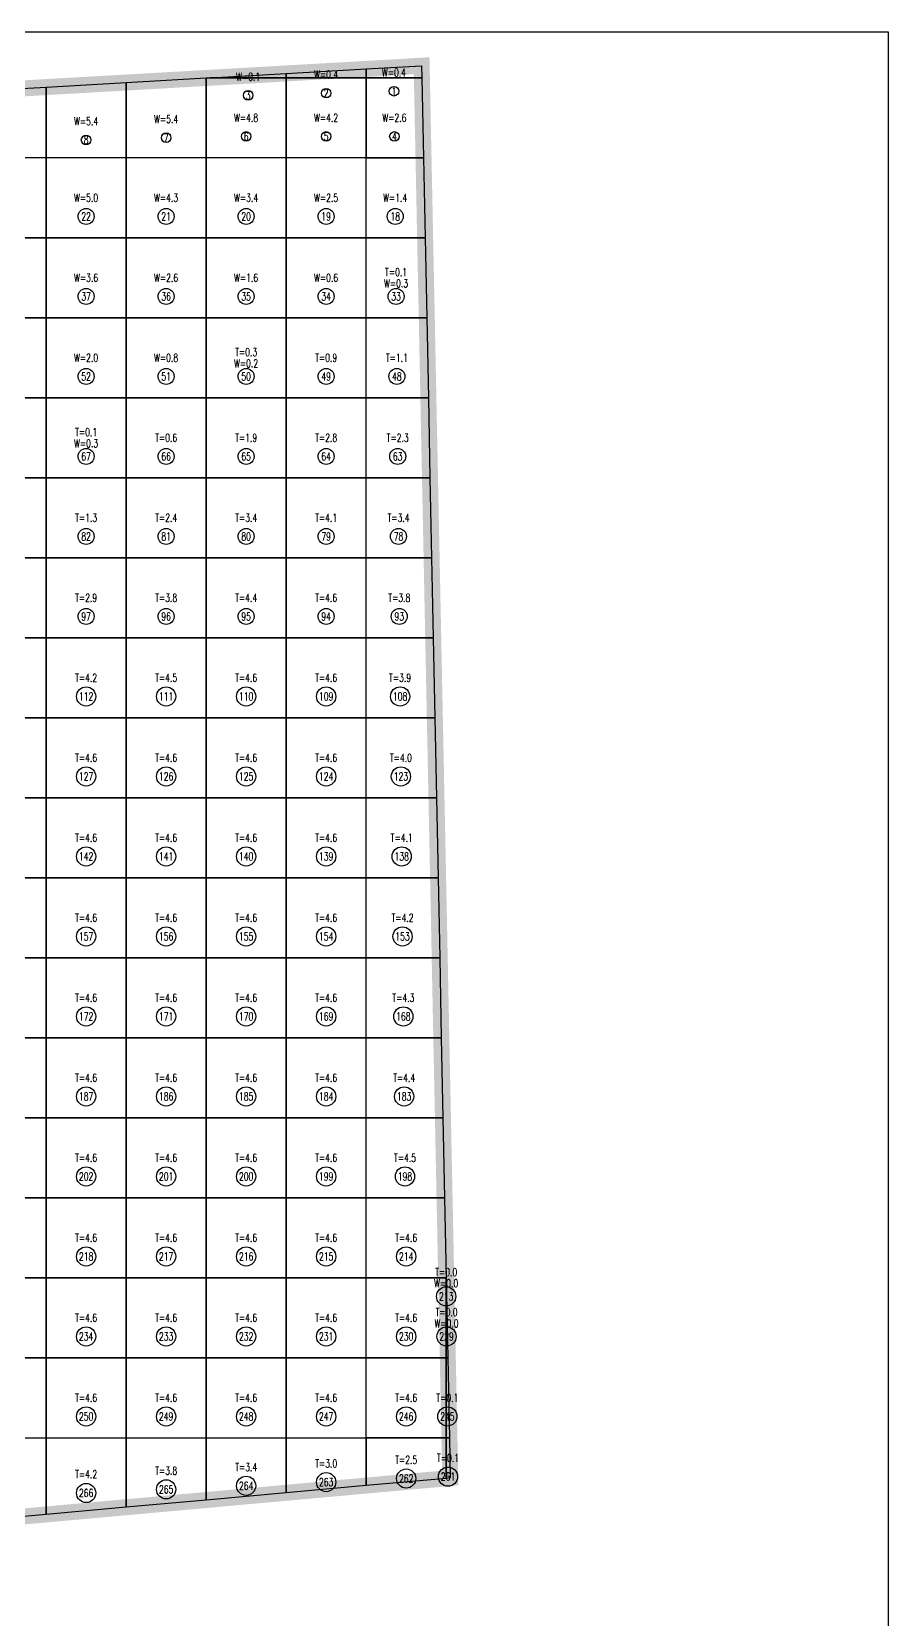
# Model space of a CAD drawing. Extents: x 4283 to 40403, y 1134 to 1764.
# Drawn here: x 10038.5 to 10092, y 1574.9 to 1674.1 of the extents above; entities that cross this region are included whole.
import ezdxf
from ezdxf.enums import TextEntityAlignment as Align

# ---------------------------------------------------------------- set-up
doc = ezdxf.new("R2010")
doc.units = 0
for name, color, linetype in [('tdz_10-3方格网', 2, 'Continuous'), ('tdz_10-3方格网计算', 7, 'Continuous'), ('tdz_土方计算图', 7, 'Continuous'), ('tdz_格田', 6, 'Continuous')]:
    doc.layers.add(name, color=color, linetype=linetype)
doc.styles.add('GLandNum', font='txt_____.ttf', dxfattribs={"width": 0.7, "height": 0.5})

msp = doc.modelspace()

# ---------------------------------------------------------------- linework, layer by layer
at = {"layer": 'tdz_10-3方格网', "linetype": 'Continuous'}
for points in [[(10062.848, 1671.217, 3394.351), (10059.364, 1671.217, 3394.373), (10059.364, 1671.771, 3394.374), (10062.832, 1671.968, 3394.36)], [(10044.364, 1670.918, 3394.429), (10044.364, 1666.217, 3394.41), (10039.364, 1666.217, 3394.412), (10039.364, 1670.634, 3394.427)], [(10049.364, 1671.202, 3394.413), (10049.364, 1666.217, 3394.372), (10044.364, 1666.217, 3394.41), (10044.364, 1670.918, 3394.429)], [(10049.619, 1671.217, 3394.412), (10054.364, 1671.217, 3394.393), (10054.364, 1666.217, 3394.337), (10049.364, 1666.217, 3394.372), (10049.364, 1671.202, 3394.413)], [(10054.364, 1671.487, 3394.393), (10054.364, 1671.217, 3394.393), (10049.619, 1671.217, 3394.412)], [(10059.364, 1671.771, 3394.374), (10059.364, 1671.217, 3394.373), (10054.364, 1671.217, 3394.393), (10054.364, 1671.487, 3394.393)], [(10054.364, 1666.217, 3394.337), (10054.364, 1671.217, 3394.393), (10059.364, 1671.217, 3394.373), (10059.364, 1666.217, 3394.301)], [(10059.364, 1671.217, 3394.373), (10062.848, 1671.217, 3394.351), (10062.949, 1666.217, 3394.288), (10059.364, 1666.217, 3394.301)], [(10039.364, 1670.634, 3394.427), (10039.364, 1666.217, 3394.412), (10034.364, 1666.217, 3394.41), (10034.364, 1670.35, 3394.425)], [(10034.364, 1666.217, 3394.41), (10034.364, 1661.217, 3394.374), (10039.364, 1661.217, 3394.376), (10039.364, 1666.217, 3394.412)], [(10039.364, 1666.217, 3394.412), (10039.364, 1661.217, 3394.376), (10044.364, 1661.217, 3394.345), (10044.364, 1666.217, 3394.41)], [(10044.364, 1666.217, 3394.41), (10044.364, 1661.217, 3394.345), (10049.364, 1661.217, 3394.3), (10049.364, 1666.217, 3394.372)], [(10049.364, 1666.217, 3394.372), (10049.364, 1661.217, 3394.3), (10054.364, 1661.217, 3394.265), (10054.364, 1666.217, 3394.337)], [(10054.364, 1666.217, 3394.337), (10054.364, 1661.217, 3394.265), (10059.364, 1661.217, 3394.229), (10059.364, 1666.217, 3394.301)], [(10059.364, 1666.217, 3394.301), (10062.949, 1666.217, 3394.288), (10063.05, 1661.217, 3394.226), (10059.364, 1661.217, 3394.229)], [(10034.364, 1661.217, 3394.374), (10034.364, 1656.217, 3394.338), (10039.364, 1656.217, 3394.314), (10039.364, 1661.217, 3394.376)], [(10039.364, 1661.217, 3394.376), (10039.364, 1656.217, 3394.314), (10044.364, 1656.217, 3394.279), (10044.364, 1661.217, 3394.345)], [(10044.364, 1661.217, 3394.345), (10044.364, 1656.217, 3394.279), (10049.364, 1656.217, 3394.232), (10049.364, 1661.217, 3394.3)], [(10049.364, 1661.217, 3394.3), (10049.364, 1656.217, 3394.232), (10054.364, 1656.217, 3394.193), (10054.364, 1661.217, 3394.265)], [(10054.364, 1661.217, 3394.265), (10054.364, 1656.217, 3394.193), (10059.364, 1656.217, 3394.158), (10059.364, 1661.217, 3394.229)], [(10059.364, 1661.217, 3394.229), (10063.05, 1661.217, 3394.226), (10063.151, 1656.217, 3394.164), (10059.364, 1656.217, 3394.158)], [(10034.364, 1656.217, 3394.338), (10034.364, 1651.217, 3394.283), (10039.364, 1651.217, 3394.249), (10039.364, 1656.217, 3394.314)], [(10039.364, 1656.217, 3394.314), (10039.364, 1651.217, 3394.249), (10044.364, 1651.217, 3394.212), (10044.364, 1656.217, 3394.279)], [(10044.364, 1656.217, 3394.279), (10044.364, 1651.217, 3394.212), (10049.364, 1651.217, 3394.166), (10049.364, 1656.217, 3394.232)], [(10049.364, 1656.217, 3394.232), (10049.364, 1651.217, 3394.166), (10054.364, 1651.217, 3394.121), (10054.364, 1656.217, 3394.193)], [(10054.364, 1656.217, 3394.193), (10054.364, 1651.217, 3394.121), (10059.364, 1651.217, 3394.092), (10059.364, 1656.217, 3394.158)], [(10059.364, 1656.217, 3394.158), (10063.151, 1656.217, 3394.164), (10063.252, 1651.217, 3394.102), (10059.364, 1651.217, 3394.092)], [(10034.364, 1651.217, 3394.283), (10034.364, 1646.217, 3394.218), (10039.364, 1646.217, 3394.184), (10039.364, 1651.217, 3394.249)], [(10039.364, 1651.217, 3394.249), (10039.364, 1646.217, 3394.184), (10044.364, 1646.217, 3394.146), (10044.364, 1651.217, 3394.212)], [(10044.364, 1651.217, 3394.212), (10044.364, 1646.217, 3394.146), (10049.364, 1646.217, 3394.099), (10049.364, 1651.217, 3394.166)], [(10049.364, 1651.217, 3394.166), (10049.364, 1646.217, 3394.099), (10054.364, 1646.217, 3394.053), (10054.364, 1651.217, 3394.121)], [(10054.364, 1651.217, 3394.121), (10054.364, 1646.217, 3394.053), (10059.364, 1646.217, 3394.03), (10059.364, 1651.217, 3394.092)], [(10059.364, 1651.217, 3394.092), (10063.252, 1651.217, 3394.102), (10063.353, 1646.217, 3394.04), (10059.364, 1646.217, 3394.03)], [(10034.364, 1646.217, 3394.218), (10034.364, 1641.217, 3394.154), (10039.364, 1641.217, 3394.119), (10039.364, 1646.217, 3394.184)], [(10039.364, 1646.217, 3394.184), (10039.364, 1641.217, 3394.119), (10044.364, 1641.217, 3394.079), (10044.364, 1646.217, 3394.146)], [(10044.364, 1646.217, 3394.146), (10044.364, 1641.217, 3394.079), (10049.364, 1641.217, 3394.033), (10049.364, 1646.217, 3394.099)], [(10049.364, 1646.217, 3394.099), (10049.364, 1641.217, 3394.033), (10054.364, 1641.217, 3394), (10054.364, 1646.217, 3394.053)], [(10054.364, 1646.217, 3394.053), (10054.364, 1641.217, 3394), (10059.364, 1641.217, 3394), (10059.364, 1646.217, 3394.03)], [(10059.364, 1646.217, 3394.03), (10063.353, 1646.217, 3394.04), (10063.454, 1641.217, 3394), (10059.364, 1641.217, 3394)], [(10034.364, 1641.217, 3394.154), (10034.364, 1636.217, 3394.089), (10039.364, 1636.217, 3394.054), (10039.364, 1641.217, 3394.119)], [(10039.364, 1641.217, 3394.119), (10039.364, 1636.217, 3394.054), (10044.364, 1636.217, 3394.013), (10044.364, 1641.217, 3394.079)], [(10044.364, 1641.217, 3394.079), (10044.364, 1636.217, 3394.013), (10049.364, 1636.217, 3394), (10049.364, 1641.217, 3394.033)], [(10049.364, 1641.217, 3394.033), (10049.364, 1636.217, 3394), (10054.364, 1636.217, 3394), (10054.364, 1641.217, 3394)], [(10054.364, 1641.217, 3394), (10054.364, 1636.217, 3394), (10059.364, 1636.217, 3394), (10059.364, 1641.217, 3394)], [(10059.364, 1641.217, 3394), (10063.454, 1641.217, 3394), (10063.555, 1636.217, 3394), (10059.364, 1636.217, 3394)], [(10034.364, 1636.217, 3394.089), (10034.364, 1631.217, 3394.029), (10039.364, 1631.217, 3394), (10039.364, 1636.217, 3394.054)], [(10039.364, 1636.217, 3394.054), (10039.364, 1631.217, 3394), (10044.364, 1631.217, 3394), (10044.364, 1636.217, 3394.013)], [(10044.364, 1636.217, 3394.013), (10044.364, 1631.217, 3394), (10049.364, 1631.217, 3394), (10049.364, 1636.217, 3394)], [(10049.364, 1636.217, 3394), (10049.364, 1631.217, 3394), (10054.364, 1631.217, 3394), (10054.364, 1636.217, 3394)], [(10054.364, 1636.217, 3394), (10054.364, 1631.217, 3394), (10059.364, 1631.217, 3394), (10059.364, 1636.217, 3394)], [(10059.364, 1636.217, 3394), (10063.555, 1636.217, 3394), (10063.656, 1631.217, 3394), (10059.364, 1631.217, 3394)], [(10034.364, 1631.217, 3394.029), (10034.364, 1626.217, 3394), (10039.364, 1626.217, 3394), (10039.364, 1631.217, 3394)], [(10039.364, 1631.217, 3394), (10039.364, 1626.217, 3394), (10044.364, 1626.217, 3394), (10044.364, 1631.217, 3394)], [(10044.364, 1631.217, 3394), (10044.364, 1626.217, 3394), (10049.364, 1626.217, 3394), (10049.364, 1631.217, 3394)], [(10049.364, 1631.217, 3394), (10049.364, 1626.217, 3394), (10054.364, 1626.217, 3394), (10054.364, 1631.217, 3394)], [(10054.364, 1631.217, 3394), (10054.364, 1626.217, 3394), (10059.364, 1626.217, 3394), (10059.364, 1631.217, 3394)], [(10059.364, 1631.217, 3394), (10063.656, 1631.217, 3394), (10063.757, 1626.217, 3394), (10059.364, 1626.217, 3394)], [(10034.364, 1626.217, 3394), (10034.364, 1621.217, 3394), (10039.364, 1621.217, 3394), (10039.364, 1626.217, 3394)], [(10039.364, 1626.217, 3394), (10039.364, 1621.217, 3394), (10044.364, 1621.217, 3394), (10044.364, 1626.217, 3394)], [(10044.364, 1626.217, 3394), (10044.364, 1621.217, 3394), (10049.364, 1621.217, 3394), (10049.364, 1626.217, 3394)], [(10049.364, 1626.217, 3394), (10049.364, 1621.217, 3394), (10054.364, 1621.217, 3394), (10054.364, 1626.217, 3394)], [(10054.364, 1626.217, 3394), (10054.364, 1621.217, 3394), (10059.364, 1621.217, 3394), (10059.364, 1626.217, 3394)], [(10059.364, 1626.217, 3394), (10063.757, 1626.217, 3394), (10063.858, 1621.217, 3394), (10059.364, 1621.217, 3394)], [(10034.364, 1621.217, 3394), (10034.364, 1616.217, 3394), (10039.364, 1616.217, 3394), (10039.364, 1621.217, 3394)], [(10039.364, 1621.217, 3394), (10039.364, 1616.217, 3394), (10044.364, 1616.217, 3394), (10044.364, 1621.217, 3394)], [(10044.364, 1621.217, 3394), (10044.364, 1616.217, 3394), (10049.364, 1616.217, 3394), (10049.364, 1621.217, 3394)], [(10049.364, 1621.217, 3394), (10049.364, 1616.217, 3394), (10054.364, 1616.217, 3394), (10054.364, 1621.217, 3394)], [(10054.364, 1621.217, 3394), (10054.364, 1616.217, 3394), (10059.364, 1616.217, 3394), (10059.364, 1621.217, 3394)], [(10059.364, 1621.217, 3394), (10063.858, 1621.217, 3394), (10063.959, 1616.217, 3394), (10059.364, 1616.217, 3394)], [(10034.364, 1616.217, 3394), (10034.364, 1611.217, 3394), (10039.364, 1611.217, 3394), (10039.364, 1616.217, 3394)], [(10039.364, 1616.217, 3394), (10039.364, 1611.217, 3394), (10044.364, 1611.217, 3394), (10044.364, 1616.217, 3394)], [(10044.364, 1616.217, 3394), (10044.364, 1611.217, 3394), (10049.364, 1611.217, 3394), (10049.364, 1616.217, 3394)], [(10049.364, 1616.217, 3394), (10049.364, 1611.217, 3394), (10054.364, 1611.217, 3394), (10054.364, 1616.217, 3394)], [(10054.364, 1616.217, 3394), (10054.364, 1611.217, 3394), (10059.364, 1611.217, 3394), (10059.364, 1616.217, 3394)], [(10059.364, 1616.217, 3394), (10063.959, 1616.217, 3394), (10064.06, 1611.217, 3394), (10059.364, 1611.217, 3394)], [(10034.364, 1611.217, 3394), (10034.364, 1606.217, 3394), (10039.364, 1606.217, 3394), (10039.364, 1611.217, 3394)], [(10039.364, 1611.217, 3394), (10039.364, 1606.217, 3394), (10044.364, 1606.217, 3394), (10044.364, 1611.217, 3394)], [(10044.364, 1611.217, 3394), (10044.364, 1606.217, 3394), (10049.364, 1606.217, 3394), (10049.364, 1611.217, 3394)], [(10049.364, 1611.217, 3394), (10049.364, 1606.217, 3394), (10054.364, 1606.217, 3394), (10054.364, 1611.217, 3394)], [(10054.364, 1611.217, 3394), (10054.364, 1606.217, 3394), (10059.364, 1606.217, 3394), (10059.364, 1611.217, 3394)], [(10059.364, 1611.217, 3394), (10064.06, 1611.217, 3394), (10064.162, 1606.217, 3394), (10059.364, 1606.217, 3394)], [(10034.364, 1606.217, 3394), (10034.364, 1601.217, 3394), (10039.364, 1601.217, 3394), (10039.364, 1606.217, 3394)], [(10039.364, 1606.217, 3394), (10039.364, 1601.217, 3394), (10044.364, 1601.217, 3394), (10044.364, 1606.217, 3394)], [(10044.364, 1606.217, 3394), (10044.364, 1601.217, 3394), (10049.364, 1601.217, 3394), (10049.364, 1606.217, 3394)], [(10049.364, 1606.217, 3394), (10049.364, 1601.217, 3394), (10054.364, 1601.217, 3394), (10054.364, 1606.217, 3394)], [(10054.364, 1606.217, 3394), (10054.364, 1601.217, 3394), (10059.364, 1601.217, 3394), (10059.364, 1606.217, 3394)], [(10059.364, 1606.217, 3394), (10064.162, 1606.217, 3394), (10064.263, 1601.217, 3394), (10059.364, 1601.217, 3394)], [(10034.364, 1601.217, 3394), (10034.364, 1596.217, 3394), (10039.364, 1596.217, 3394), (10039.364, 1601.217, 3394)], [(10039.364, 1601.217, 3394), (10039.364, 1596.217, 3394), (10044.364, 1596.217, 3394), (10044.364, 1601.217, 3394)], [(10044.364, 1601.217, 3394), (10044.364, 1596.217, 3394), (10049.364, 1596.217, 3394), (10049.364, 1601.217, 3394)], [(10049.364, 1601.217, 3394), (10049.364, 1596.217, 3394), (10054.364, 1596.217, 3394), (10054.364, 1601.217, 3394)], [(10054.364, 1601.217, 3394), (10054.364, 1596.217, 3394), (10059.364, 1596.217, 3394), (10059.364, 1601.217, 3394)], [(10064.364, 1596.223, 3394), (10064.364, 1596.217, 3394), (10059.364, 1596.217, 3394), (10059.364, 1601.217, 3394), (10064.263, 1601.217, 3394)], [(10034.364, 1596.217, 3394), (10034.364, 1591.217, 3394), (10039.364, 1591.217, 3394), (10039.364, 1596.217, 3394)], [(10039.364, 1596.217, 3394), (10039.364, 1591.217, 3394), (10044.364, 1591.217, 3394), (10044.364, 1596.217, 3394)], [(10044.364, 1596.217, 3394), (10044.364, 1591.217, 3394), (10049.364, 1591.217, 3394), (10049.364, 1596.217, 3394)], [(10049.364, 1596.217, 3394), (10049.364, 1591.217, 3394), (10054.364, 1591.217, 3394), (10054.364, 1596.217, 3394)], [(10054.364, 1596.217, 3394), (10054.364, 1591.217, 3394), (10059.364, 1591.217, 3394), (10059.364, 1596.217, 3394)], [(10059.364, 1591.217, 3394), (10059.364, 1596.217, 3394), (10064.364, 1596.217, 3394), (10064.364, 1591.217, 3394)], [(10064.364, 1596.217, 3394), (10064.364, 1596.217, 3394), (10064.364, 1596.223, 3394)], [(10064.364, 1596.217, 3394), (10064.364, 1596.217, 3394), (10064.465, 1591.217, 3394), (10064.364, 1591.217, 3394)], [(10034.364, 1591.217, 3394), (10034.364, 1586.217, 3394), (10039.364, 1586.217, 3394), (10039.364, 1591.217, 3394)], [(10039.364, 1591.217, 3394), (10039.364, 1586.217, 3394), (10044.364, 1586.217, 3394), (10044.364, 1591.217, 3394)], [(10044.364, 1591.217, 3394), (10044.364, 1586.217, 3394), (10049.364, 1586.217, 3394), (10049.364, 1591.217, 3394)], [(10049.364, 1591.217, 3394), (10049.364, 1586.217, 3394), (10054.364, 1586.217, 3394), (10054.364, 1591.217, 3394)], [(10054.364, 1591.217, 3394), (10054.364, 1586.217, 3394), (10059.364, 1586.217, 3394), (10059.364, 1591.217, 3394)], [(10059.364, 1586.217, 3394), (10059.364, 1591.217, 3394), (10064.364, 1591.217, 3394), (10064.364, 1586.217, 3394)], [(10064.364, 1591.217, 3394), (10064.465, 1591.217, 3394), (10064.566, 1586.217, 3394), (10064.364, 1586.217, 3394)], [(10037.059, 1581.217, 3394), (10034.364, 1581.217, 3394), (10034.364, 1586.217, 3394), (10039.364, 1586.217, 3394), (10039.364, 1581.425, 3394)], [(10039.364, 1581.425, 3394), (10039.364, 1586.217, 3394), (10044.364, 1586.217, 3394), (10044.364, 1581.876, 3394)], [(10044.364, 1581.876, 3394), (10044.364, 1586.217, 3394), (10049.364, 1586.217, 3394), (10049.364, 1582.327, 3394)], [(10049.364, 1582.327, 3394), (10049.364, 1586.217, 3394), (10054.364, 1586.217, 3394), (10054.364, 1582.778, 3394)], [(10054.364, 1582.778, 3394), (10054.364, 1586.217, 3394), (10059.364, 1586.217, 3394), (10059.364, 1583.229, 3394)], [(10059.364, 1583.229, 3394), (10059.364, 1586.217, 3394), (10064.364, 1586.217, 3394), (10064.364, 1583.68, 3394)], [(10064.364, 1586.217, 3394), (10064.566, 1586.217, 3394), (10064.617, 1583.703, 3394), (10064.364, 1583.68, 3394)]]:
    msp.add_polyline3d(points, close=True, dxfattribs=at)
at = {"layer": 'tdz_10-3方格网计算', "color": 7, "linetype": 'Continuous'}
for centre, radius in [((10051.991, 1670.118), 0.3), ((10056.864, 1670.256), 0.3), ((10061.102, 1670.376), 0.3), ((10041.864, 1667.33), 0.3), ((10046.864, 1667.472), 0.3), ((10051.864, 1667.55), 0.3), ((10056.864, 1667.55), 0.3), ((10061.131, 1667.55), 0.3), ((10041.864, 1662.55), 0.5), ((10046.864, 1662.55), 0.5), ((10051.864, 1662.55), 0.5), ((10056.864, 1662.55), 0.5), ((10061.181, 1662.55), 0.5), ((10041.864, 1657.55), 0.5), ((10046.864, 1657.55), 0.5), ((10051.864, 1657.55), 0.5), ((10056.864, 1657.55), 0.5), ((10061.232, 1657.55), 0.5), ((10041.864, 1652.55), 0.5), ((10046.864, 1652.55), 0.5), ((10051.864, 1652.55), 0.5), ((10056.864, 1652.55), 0.5), ((10061.282, 1652.55), 0.5), ((10041.864, 1647.55), 0.5), ((10046.864, 1647.55), 0.5), ((10051.864, 1647.55), 0.5), ((10056.864, 1647.55), 0.5), ((10061.333, 1647.55), 0.5), ((10041.864, 1642.55), 0.5), ((10046.864, 1642.55), 0.5), ((10051.864, 1642.55), 0.5), ((10056.864, 1642.55), 0.5), ((10061.383, 1642.55), 0.5), ((10041.864, 1637.55), 0.5), ((10046.864, 1637.55), 0.5), ((10051.864, 1637.55), 0.5), ((10056.864, 1637.55), 0.5), ((10061.434, 1637.55), 0.5), ((10041.864, 1632.55), 0.6), ((10046.864, 1632.55), 0.6), ((10051.864, 1632.55), 0.6), ((10056.864, 1632.55), 0.6), ((10061.485, 1632.55), 0.6), ((10041.864, 1627.55), 0.6), ((10046.864, 1627.55), 0.6), ((10051.864, 1627.55), 0.6), ((10056.864, 1627.55), 0.6), ((10061.535, 1627.55), 0.6), ((10041.864, 1622.55), 0.6), ((10046.864, 1622.55), 0.6), ((10051.864, 1622.55), 0.6), ((10056.864, 1622.55), 0.6), ((10061.586, 1622.55), 0.6), ((10041.864, 1617.55), 0.6), ((10046.864, 1617.55), 0.6), ((10051.864, 1617.55), 0.6), ((10056.864, 1617.55), 0.6), ((10061.636, 1617.55), 0.6), ((10041.864, 1612.55), 0.6), ((10046.864, 1612.55), 0.6), ((10051.864, 1612.55), 0.6), ((10056.864, 1612.55), 0.6), ((10061.687, 1612.55), 0.6), ((10041.864, 1607.55), 0.6), ((10046.864, 1607.55), 0.6), ((10051.864, 1607.55), 0.6), ((10056.864, 1607.55), 0.6), ((10061.737, 1607.55), 0.6), ((10041.864, 1602.55), 0.6), ((10046.864, 1602.55), 0.6), ((10051.864, 1602.55), 0.6), ((10056.864, 1602.55), 0.6), ((10061.788, 1602.55), 0.6), ((10041.864, 1597.55), 0.6), ((10046.864, 1597.55), 0.6), ((10051.864, 1597.55), 0.6), ((10056.864, 1597.55), 0.6), ((10061.864, 1597.55), 0.6), ((10064.364, 1595.053), 0.6), ((10041.864, 1592.55), 0.6), ((10046.864, 1592.55), 0.6), ((10051.864, 1592.55), 0.6), ((10056.864, 1592.55), 0.6), ((10061.864, 1592.55), 0.6), ((10064.389, 1592.55), 0.6), ((10041.864, 1587.55), 0.6), ((10046.864, 1587.55), 0.6), ((10051.864, 1587.55), 0.6), ((10056.864, 1587.55), 0.6), ((10061.864, 1587.55), 0.6), ((10064.439, 1587.55), 0.6), ((10046.864, 1582.992), 0.6), ((10051.864, 1583.218), 0.6), ((10056.864, 1583.444), 0.6), ((10061.864, 1583.669), 0.6), ((10064.477, 1583.788), 0.6), ((10041.864, 1582.767), 0.6)]:
    msp.add_circle(centre, radius, dxfattribs=at)
at = {"layer": 'tdz_土方计算图', "linetype": 'Continuous'}
for points in [[(9961.99, 1674.092), (10091.99, 1674.092)], [(10091.99, 1674.092), (10091.99, 1514.092)]]:
    msp.add_lwpolyline(points, dxfattribs=at)
at = {"layer": 'tdz_格田', "linetype": 'Continuous', "lineweight": 60, "const_width": 1}
msp.add_lwpolyline([(9989.364, 1576.217), (9994.702, 1668.095), (10062.832, 1671.968), (10064.617, 1583.703), (10030.312, 1580.608), (9989.364, 1576.217)], close=True, dxfattribs=at)

# ---------------------------------------------------------------- texts
at = {"layer": 'tdz_10-3方格网计算', "color": 173, "linetype": 'Continuous', "style": 'GLandNum', "width": 0.7}
for s, p in [('W=0.1', (10051.991, 1671.284)), ('W=0.4', (10056.864, 1671.423)), ('W=0.4', (10061.102, 1671.543)), ('W=5.4', (10046.864, 1668.639)), ('W=4.8', (10051.864, 1668.717)), ('W=4.2', (10056.864, 1668.717)), ('W=2.6', (10061.131, 1668.717)), ('W=5.4', (10041.864, 1668.496)), ('W=5.0', (10041.864, 1663.717)), ('W=4.3', (10046.864, 1663.717)), ('W=3.4', (10051.864, 1663.717)), ('W=2.5', (10056.864, 1663.717)), ('W=1.4', (10061.181, 1663.717)), ('W=3.6', (10041.864, 1658.717)), ('W=2.6', (10046.864, 1658.717)), ('W=1.6', (10051.864, 1658.717)), ('W=0.6', (10056.864, 1658.717)), ('W=0.3', (10061.232, 1658.367)), ('W=2.0', (10041.864, 1653.717)), ('W=0.8', (10046.864, 1653.717)), ('W=0.2', (10051.864, 1653.367)), ('W=0.3', (10041.864, 1648.367)), ('W=0.0', (10064.364, 1595.87)), ('W=0.0', (10064.389, 1593.367))]:
    msp.add_text(s, height=0.5, dxfattribs=at).set_placement(p, align=Align.MIDDLE_CENTER)
at = {"layer": 'tdz_10-3方格网计算', "color": 7, "linetype": 'Continuous', "style": 'GLandNum', "width": 0.7}
for s, p in [('3', (10051.991, 1670.118)), ('2', (10056.864, 1670.256)), ('1', (10061.102, 1670.376)), ('8', (10041.864, 1667.33)), ('7', (10046.864, 1667.472)), ('6', (10051.864, 1667.55)), ('5', (10056.864, 1667.55)), ('4', (10061.131, 1667.55)), ('22', (10041.864, 1662.55)), ('21', (10046.864, 1662.55)), ('20', (10051.864, 1662.55)), ('19', (10056.864, 1662.55)), ('18', (10061.181, 1662.55)), ('37', (10041.864, 1657.55)), ('36', (10046.864, 1657.55)), ('35', (10051.864, 1657.55)), ('34', (10056.864, 1657.55)), ('33', (10061.232, 1657.55)), ('52', (10041.864, 1652.55)), ('51', (10046.864, 1652.55)), ('50', (10051.864, 1652.55)), ('49', (10056.864, 1652.55)), ('48', (10061.282, 1652.55)), ('67', (10041.864, 1647.55)), ('66', (10046.864, 1647.55)), ('65', (10051.864, 1647.55)), ('64', (10056.864, 1647.55)), ('63', (10061.333, 1647.55)), ('82', (10041.864, 1642.55)), ('81', (10046.864, 1642.55)), ('80', (10051.864, 1642.55)), ('79', (10056.864, 1642.55)), ('78', (10061.383, 1642.55)), ('97', (10041.864, 1637.55)), ('96', (10046.864, 1637.55)), ('95', (10051.864, 1637.55)), ('94', (10056.864, 1637.55)), ('93', (10061.434, 1637.55)), ('112', (10041.864, 1632.55)), ('111', (10046.864, 1632.55)), ('110', (10051.864, 1632.55)), ('109', (10056.864, 1632.55)), ('108', (10061.485, 1632.55)), ('127', (10041.864, 1627.55)), ('126', (10046.864, 1627.55)), ('125', (10051.864, 1627.55)), ('124', (10056.864, 1627.55)), ('123', (10061.535, 1627.55)), ('142', (10041.864, 1622.55)), ('141', (10046.864, 1622.55)), ('140', (10051.864, 1622.55)), ('139', (10056.864, 1622.55)), ('138', (10061.586, 1622.55)), ('157', (10041.864, 1617.55)), ('156', (10046.864, 1617.55)), ('155', (10051.864, 1617.55)), ('154', (10056.864, 1617.55)), ('153', (10061.636, 1617.55)), ('172', (10041.864, 1612.55)), ('171', (10046.864, 1612.55)), ('170', (10051.864, 1612.55)), ('169', (10056.864, 1612.55)), ('168', (10061.687, 1612.55)), ('187', (10041.864, 1607.55)), ('186', (10046.864, 1607.55)), ('185', (10051.864, 1607.55)), ('184', (10056.864, 1607.55)), ('183', (10061.737, 1607.55)), ('202', (10041.864, 1602.55)), ('201', (10046.864, 1602.55)), ('200', (10051.864, 1602.55)), ('199', (10056.864, 1602.55)), ('198', (10061.788, 1602.55)), ('218', (10041.864, 1597.55)), ('217', (10046.864, 1597.55)), ('216', (10051.864, 1597.55)), ('215', (10056.864, 1597.55)), ('214', (10061.864, 1597.55)), ('213', (10064.364, 1595.053)), ('234', (10041.864, 1592.55)), ('233', (10046.864, 1592.55)), ('232', (10051.864, 1592.55)), ('231', (10056.864, 1592.55)), ('230', (10061.864, 1592.55)), ('229', (10064.389, 1592.55)), ('250', (10041.864, 1587.55)), ('249', (10046.864, 1587.55)), ('248', (10051.864, 1587.55)), ('247', (10056.864, 1587.55)), ('246', (10061.864, 1587.55)), ('245', (10064.439, 1587.55)), ('263', (10056.864, 1583.444)), ('262', (10061.864, 1583.669)), ('261', (10064.477, 1583.788)), ('266', (10041.864, 1582.767)), ('265', (10046.864, 1582.992)), ('264', (10051.864, 1583.218))]:
    msp.add_text(s, height=0.5, dxfattribs=at).set_placement(p, align=Align.MIDDLE_CENTER)
at = {"layer": 'tdz_10-3方格网计算', "color": 2, "linetype": 'Continuous', "style": 'GLandNum', "width": 0.7}
for s, p in [('T=0.1', (10061.232, 1659.067)), ('T=0.3', (10051.864, 1654.067)), ('T=0.9', (10056.864, 1653.717)), ('T=1.1', (10061.282, 1653.717)), ('T=0.1', (10041.864, 1649.067)), ('T=0.6', (10046.864, 1648.717)), ('T=1.9', (10051.864, 1648.717)), ('T=2.8', (10056.864, 1648.717)), ('T=2.3', (10061.333, 1648.717)), ('T=1.3', (10041.864, 1643.717)), ('T=2.4', (10046.864, 1643.717)), ('T=3.4', (10051.864, 1643.717)), ('T=4.1', (10056.864, 1643.717)), ('T=3.4', (10061.383, 1643.717)), ('T=2.9', (10041.864, 1638.717)), ('T=3.8', (10046.864, 1638.717)), ('T=4.4', (10051.864, 1638.717)), ('T=4.6', (10056.864, 1638.717)), ('T=3.8', (10061.434, 1638.717)), ('T=4.2', (10041.864, 1633.717)), ('T=4.5', (10046.864, 1633.717)), ('T=4.6', (10051.864, 1633.717)), ('T=4.6', (10056.864, 1633.717)), ('T=3.9', (10061.485, 1633.717)), ('T=4.6', (10041.864, 1628.717)), ('T=4.6', (10046.864, 1628.717)), ('T=4.6', (10051.864, 1628.717)), ('T=4.6', (10056.864, 1628.717)), ('T=4.0', (10061.535, 1628.717)), ('T=4.6', (10041.864, 1623.717)), ('T=4.6', (10046.864, 1623.717)), ('T=4.6', (10051.864, 1623.717)), ('T=4.6', (10056.864, 1623.717)), ('T=4.1', (10061.586, 1623.717)), ('T=4.6', (10041.864, 1618.717)), ('T=4.6', (10046.864, 1618.717)), ('T=4.6', (10051.864, 1618.717)), ('T=4.6', (10056.864, 1618.717)), ('T=4.2', (10061.636, 1618.717)), ('T=4.6', (10041.864, 1613.717)), ('T=4.6', (10046.864, 1613.717)), ('T=4.6', (10051.864, 1613.717)), ('T=4.6', (10056.864, 1613.717)), ('T=4.3', (10061.687, 1613.717)), ('T=4.6', (10041.864, 1608.717)), ('T=4.6', (10046.864, 1608.717)), ('T=4.6', (10051.864, 1608.717)), ('T=4.6', (10056.864, 1608.717)), ('T=4.4', (10061.737, 1608.717)), ('T=4.6', (10041.864, 1603.717)), ('T=4.6', (10046.864, 1603.717)), ('T=4.6', (10051.864, 1603.717)), ('T=4.6', (10056.864, 1603.717)), ('T=4.5', (10061.788, 1603.717)), ('T=4.6', (10041.864, 1598.717)), ('T=4.6', (10046.864, 1598.717)), ('T=4.6', (10051.864, 1598.717)), ('T=4.6', (10056.864, 1598.717)), ('T=4.6', (10061.864, 1598.717)), ('T=0.0', (10064.364, 1596.57)), ('T=4.6', (10041.864, 1593.717)), ('T=4.6', (10046.864, 1593.717)), ('T=4.6', (10051.864, 1593.717)), ('T=4.6', (10056.864, 1593.717)), ('T=4.6', (10061.864, 1593.717)), ('T=0.0', (10064.389, 1594.067)), ('T=4.6', (10041.864, 1588.717)), ('T=4.6', (10046.864, 1588.717)), ('T=4.6', (10051.864, 1588.717)), ('T=4.6', (10056.864, 1588.717)), ('T=4.6', (10061.864, 1588.717)), ('T=0.1', (10064.439, 1588.717)), ('T=3.4', (10051.864, 1584.385)), ('T=3.0', (10056.864, 1584.61)), ('T=2.5', (10061.864, 1584.836)), ('T=0.1', (10064.477, 1584.954)), ('T=4.2', (10041.864, 1583.934)), ('T=3.8', (10046.864, 1584.159))]:
    msp.add_text(s, height=0.5, dxfattribs=at).set_placement(p, align=Align.MIDDLE_CENTER)

doc.saveas('drawing.dxf')
